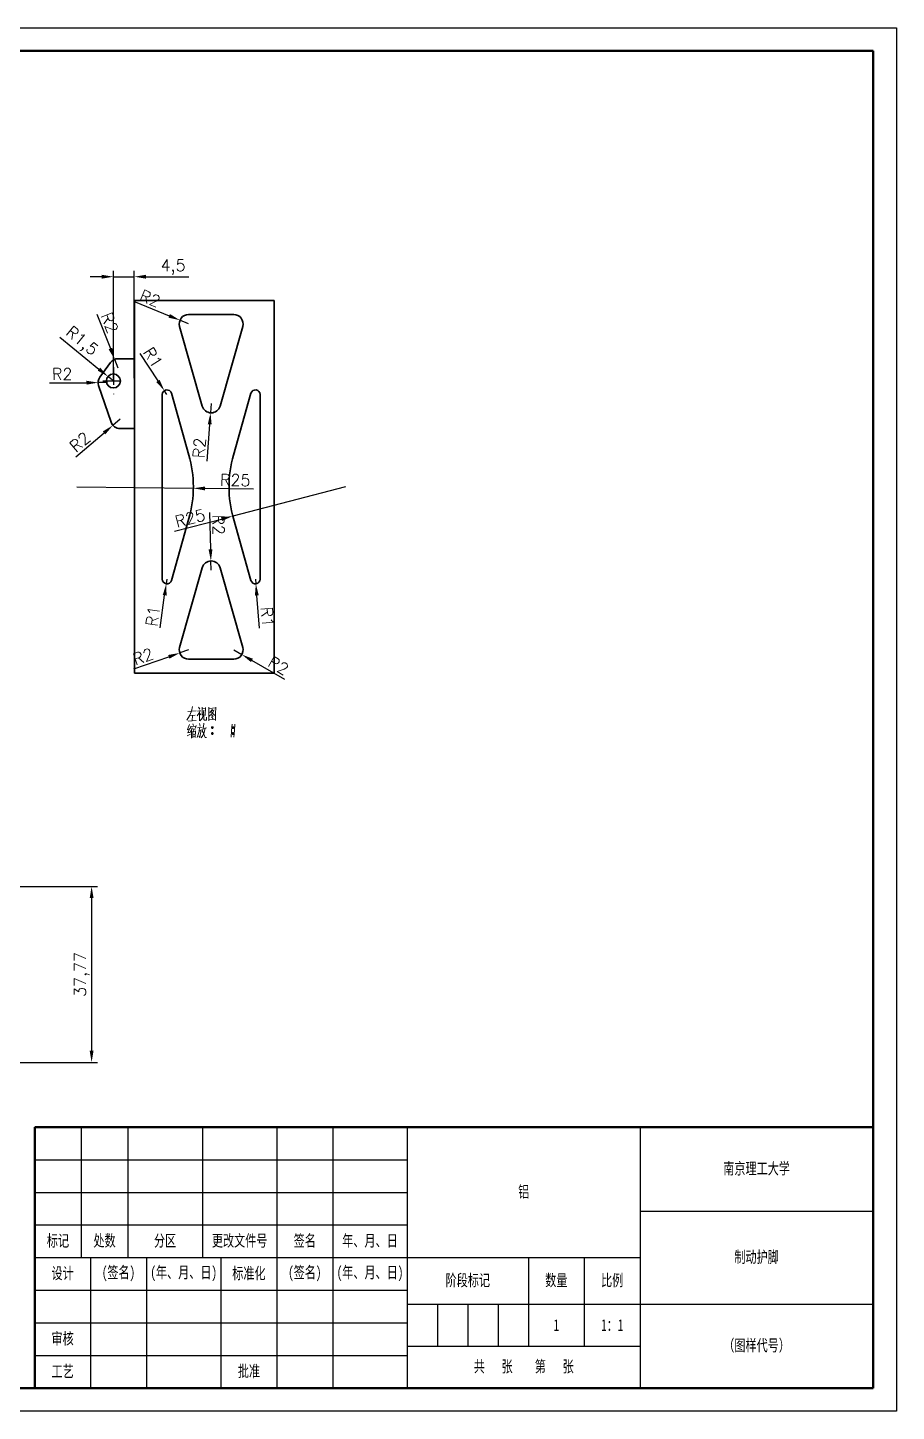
# Model space of a CAD drawing. Header units: millimetres. Extents: x 1605 to 2025, y 934 to 1231.
# Drawn here: x 1838.7 to 2025.2, y 934.1 to 1231.1 of the extents above; entities that cross this region are included whole.
import ezdxf

# ---------------------------------------------------------------- set-up
doc = ezdxf.new("R2010")
doc.units = ezdxf.units.MM
doc.header["$LTSCALE"] = 0.3
doc.linetypes.add('DASHDOT', pattern=[25.4, 12.7, -6.35, 0, -6.35])
for name, color, linetype, lineweight in [('尺寸线', 3, 'Continuous', 25), ('粗实线', 7, 'Continuous', 50), ('细实线', 7, 'Continuous', 25), ('细文本', 7, 'Continuous', 25), ('细点画线', 1, 'DASHDOT', 25)]:
    doc.layers.add(name, color=color, linetype=linetype, lineweight=lineweight)
doc.styles.add('NUT Standard', font='simfang.ttf', dxfattribs={"width": 0.7, "height": 2.5})
doc.styles.get("Standard").update_dxf_attribs({"font": 'txt', "bigfont": 'gbcbig.shx'})
doc.dimstyles.new('ISO-25', dxfattribs={"dimtxt": 2.5, "dimasz": 2.5, "dimexe": 1.25, "dimexo": 0.625, "dimtad": 1, "dimtxsty": 'Standard', "dimcen": 2.5, "dimadec": 0, "dimazin": 0, "dimtfac": 1, "dimtmove": 0, "dimatfit": 3, "dimfxl": 1, "dimarcsym": 0})

# ---------------------------------------------------------------- blocks, each defined once
blk = doc.blocks.new('*D37')
at = {"layer": 'Defpoints', "color": 0, "transparency": 16777216}
for p in [(1781.79, 1046.72), (1823.79, 1008.95), (1852.42, 1008.95)]:
    blk.add_point(p, dxfattribs=at)
at = {"layer": '尺寸线', "color": 0, "lineweight": -2, "transparency": 16777216}
for p, q in [((1782.41, 1046.72), (1853.67, 1046.72)), ((1852.42, 1044.22), (1852.42, 1011.45)), ((1824.41, 1008.95), (1853.67, 1008.95))]:
    blk.add_line(p, q, dxfattribs=at)
at = {"layer": '尺寸线', "color": 0, "transparency": 16777216}
for points in [[(1852.01, 1044.22), (1852.84, 1044.22), (1852.42, 1046.72)], [(1852.01, 1011.45), (1852.84, 1011.45), (1852.42, 1008.95)]]:
    blk.add_solid(points, dxfattribs=at)
at = {"layer": '尺寸线', "color": 0, "transparency": 16777216, "insert": (1850.34, 1027.84), "char_height": 2.5, "attachment_point": 5, "rotation": 90}
blk.add_mtext('37,77', dxfattribs=at)
blk = doc.blocks.new('*D48')
at = {"layer": 'Defpoints', "color": 0, "transparency": 16777216}
for p in [(1871.39, 1168.26), (1873.24, 1167.5)]:
    blk.add_point(p, dxfattribs=at)
at = {"layer": '尺寸线', "color": 0, "lineweight": -2, "transparency": 16777216}
for p, q in [((1861.76, 1172.22), (1869.08, 1169.21)), ((1873.24, 1167.5), (1871.39, 1168.26))]:
    blk.add_line(p, q, dxfattribs=at)
at = {"layer": '尺寸线', "color": 0, "transparency": 16777216}
blk.add_solid([(1869.24, 1169.59), (1868.92, 1168.82), (1871.39, 1168.26)], dxfattribs=at)
at = {"layer": '尺寸线', "color": 0, "transparency": 16777216, "insert": (1864.98, 1172.93), "char_height": 2.5, "attachment_point": 5, "rotation": 337.6184}
blk.add_mtext('R2', dxfattribs=at)
blk = doc.blocks.new('*D49')
at = {"layer": 'Defpoints', "color": 0, "transparency": 16777216}
for p in [(1878.09, 1150.39), (1877.95, 1148.4)]:
    blk.add_point(p, dxfattribs=at)
at = {"layer": '尺寸线', "color": 0, "lineweight": -2, "transparency": 16777216}
for p, q in [((1878.09, 1150.39), (1877.95, 1148.4)), ((1877.22, 1138.01), (1877.78, 1145.9))]:
    blk.add_line(p, q, dxfattribs=at)
at = {"layer": '尺寸线', "color": 0, "transparency": 16777216}
blk.add_solid([(1877.36, 1145.93), (1878.19, 1145.88), (1877.95, 1148.4)], dxfattribs=at)
at = {"layer": '尺寸线', "color": 0, "transparency": 16777216, "insert": (1875.54, 1140.84), "char_height": 2.5, "attachment_point": 5, "rotation": 85.9734}
blk.add_mtext('R2', dxfattribs=at)
blk = doc.blocks.new('*D50')
at = {"layer": 'Defpoints', "color": 0, "transparency": 16777216}
for p in [(1868.05, 1153.14), (1868.59, 1152.31)]:
    blk.add_point(p, dxfattribs=at)
at = {"layer": '尺寸线', "color": 0, "lineweight": -2, "transparency": 16777216}
for p, q in [((1862.78, 1161.15), (1866.67, 1155.23)), ((1868.59, 1152.31), (1868.05, 1153.14))]:
    blk.add_line(p, q, dxfattribs=at)
at = {"layer": '尺寸线', "color": 0, "transparency": 16777216}
blk.add_solid([(1867.02, 1155.46), (1866.32, 1155), (1868.05, 1153.14)], dxfattribs=at)
at = {"layer": '尺寸线', "color": 0, "transparency": 16777216, "insert": (1865.61, 1160.27), "char_height": 2.5, "attachment_point": 5, "rotation": 303.3232}
blk.add_mtext('R1', dxfattribs=at)
blk = doc.blocks.new('*D51')
at = {"layer": 'Defpoints', "color": 0, "transparency": 16777216}
for p in [(1849.27, 1132.5), (1874.27, 1132.19)]:
    blk.add_point(p, dxfattribs=at)
at = {"layer": '尺寸线', "color": 0, "lineweight": -2, "transparency": 16777216}
for p, q in [((1849.27, 1132.5), (1874.27, 1132.19)), ((1887.18, 1132.03), (1876.77, 1132.16))]:
    blk.add_line(p, q, dxfattribs=at)
at = {"layer": '尺寸线', "color": 0, "transparency": 16777216}
blk.add_solid([(1876.77, 1132.57), (1876.76, 1131.74), (1874.27, 1132.19)], dxfattribs=at)
at = {"layer": '尺寸线', "color": 0, "transparency": 16777216, "insert": (1883.25, 1133.95), "char_height": 2.5, "attachment_point": 5, "rotation": 359.2952}
blk.add_mtext('R25', dxfattribs=at)
blk = doc.blocks.new('*D52')
at = {"layer": 'Defpoints', "color": 0, "transparency": 16777216}
for p in [(1906.92, 1132.5), (1882.72, 1126.21)]:
    blk.add_point(p, dxfattribs=at)
at = {"layer": '尺寸线', "color": 0, "lineweight": -2, "transparency": 16777216}
for p, q in [((1906.92, 1132.5), (1882.72, 1126.21)), ((1870.22, 1122.96), (1880.3, 1125.58))]:
    blk.add_line(p, q, dxfattribs=at)
at = {"layer": '尺寸线', "color": 0, "transparency": 16777216}
blk.add_solid([(1880.2, 1125.98), (1880.41, 1125.18), (1882.72, 1126.21)], dxfattribs=at)
at = {"layer": '尺寸线', "color": 0, "transparency": 16777216, "insert": (1873.58, 1125.77), "char_height": 2.5, "attachment_point": 5, "rotation": 14.5648}
blk.add_mtext('R25', dxfattribs=at)
blk = doc.blocks.new('*D53')
at = {"layer": 'Defpoints', "color": 0, "transparency": 16777216}
for p in [(1868.45, 1111.69), (1868.59, 1112.68)]:
    blk.add_point(p, dxfattribs=at)
at = {"layer": '尺寸线', "color": 0, "lineweight": -2, "transparency": 16777216}
for p, q in [((1868.59, 1112.68), (1868.45, 1111.69)), ((1867.11, 1102.2), (1868.1, 1109.22))]:
    blk.add_line(p, q, dxfattribs=at)
at = {"layer": '尺寸线', "color": 0, "transparency": 16777216}
blk.add_solid([(1867.69, 1109.28), (1868.52, 1109.16), (1868.45, 1111.69)], dxfattribs=at)
at = {"layer": '尺寸线', "color": 0, "transparency": 16777216, "insert": (1865.57, 1104.74), "char_height": 2.5, "attachment_point": 5, "rotation": 81.9137}
blk.add_mtext('R1', dxfattribs=at)
blk = doc.blocks.new('*D54')
at = {"layer": 'Defpoints', "color": 0, "transparency": 16777216}
for p in [(1887.59, 1112.68), (1887.68, 1111.69)]:
    blk.add_point(p, dxfattribs=at)
at = {"layer": '尺寸线', "color": 0, "lineweight": -2, "transparency": 16777216}
for p, q in [((1887.59, 1112.68), (1887.68, 1111.69)), ((1888.49, 1102.14), (1887.89, 1109.2))]:
    blk.add_line(p, q, dxfattribs=at)
at = {"layer": '尺寸线', "color": 0, "transparency": 16777216}
blk.add_solid([(1888.31, 1109.23), (1887.48, 1109.16), (1887.68, 1111.69)], dxfattribs=at)
at = {"layer": '尺寸线', "color": 0, "transparency": 16777216, "insert": (1890.17, 1104.58), "char_height": 2.5, "attachment_point": 5, "rotation": 274.8752}
blk.add_mtext('R1', dxfattribs=at)
blk = doc.blocks.new('*D55')
at = {"layer": 'Defpoints', "color": 0, "transparency": 16777216}
for p in [(1878.03, 1116.6), (1878.09, 1114.6)]:
    blk.add_point(p, dxfattribs=at)
at = {"layer": '尺寸线', "color": 0, "lineweight": -2, "transparency": 16777216}
for p, q in [((1877.7, 1127.01), (1877.95, 1119.1)), ((1878.09, 1114.6), (1878.03, 1116.6))]:
    blk.add_line(p, q, dxfattribs=at)
at = {"layer": '尺寸线', "color": 0, "transparency": 16777216}
blk.add_solid([(1878.37, 1119.11), (1877.54, 1119.08), (1878.03, 1116.6)], dxfattribs=at)
at = {"layer": '尺寸线', "color": 0, "transparency": 16777216, "insert": (1879.66, 1124.36), "char_height": 2.5, "attachment_point": 5, "rotation": 271.8139}
blk.add_mtext('R2', dxfattribs=at)
blk = doc.blocks.new('*D56')
at = {"layer": 'Defpoints', "color": 0, "transparency": 16777216}
for p in [(1871.35, 1096.84), (1873.24, 1097.5)]:
    blk.add_point(p, dxfattribs=at)
at = {"layer": '尺寸线', "color": 0, "lineweight": -2, "transparency": 16777216}
for p, q in [((1861.51, 1093.41), (1868.99, 1096.02)), ((1873.24, 1097.5), (1871.35, 1096.84))]:
    blk.add_line(p, q, dxfattribs=at)
at = {"layer": '尺寸线', "color": 0, "transparency": 16777216}
blk.add_solid([(1868.85, 1096.41), (1869.13, 1095.62), (1871.35, 1096.84)], dxfattribs=at)
at = {"layer": '尺寸线', "color": 0, "transparency": 16777216, "insert": (1863.46, 1096.08), "char_height": 2.5, "attachment_point": 5, "rotation": 19.1879}
blk.add_mtext('R2', dxfattribs=at)
blk = doc.blocks.new('*D57')
at = {"layer": 'Defpoints', "color": 0, "transparency": 16777216}
for p in [(1882.95, 1097.5), (1884.68, 1096.49)]:
    blk.add_point(p, dxfattribs=at)
at = {"layer": '尺寸线', "color": 0, "lineweight": -2, "transparency": 16777216}
for p, q in [((1882.95, 1097.5), (1884.68, 1096.49)), ((1893.94, 1091.14), (1886.84, 1095.24))]:
    blk.add_line(p, q, dxfattribs=at)
at = {"layer": '尺寸线', "color": 0, "transparency": 16777216}
blk.add_solid([(1887.05, 1095.6), (1886.64, 1094.88), (1884.68, 1096.49)], dxfattribs=at)
at = {"layer": '尺寸线', "color": 0, "transparency": 16777216, "insert": (1892.53, 1094.12), "char_height": 2.5, "attachment_point": 5, "rotation": 329.9609}
blk.add_mtext('R2', dxfattribs=at)
blk = doc.blocks.new('*D62')
at = {"layer": 'Defpoints', "color": 0, "transparency": 16777216}
for p in [(1855.94, 1156.17), (1857.09, 1155.22)]:
    blk.add_point(p, dxfattribs=at)
at = {"layer": '尺寸线', "color": 0, "lineweight": -2, "transparency": 16777216}
for p, q in [((1845.63, 1164.64), (1854, 1157.76)), ((1857.09, 1155.22), (1855.94, 1156.17))]:
    blk.add_line(p, q, dxfattribs=at)
at = {"layer": '尺寸线', "color": 0, "transparency": 16777216}
blk.add_solid([(1854.27, 1158.08), (1853.74, 1157.44), (1855.94, 1156.17)], dxfattribs=at)
at = {"layer": '尺寸线', "color": 0, "transparency": 16777216, "insert": (1850.17, 1163.6), "char_height": 2.5, "attachment_point": 5, "rotation": 320.609}
blk.add_mtext('R1,5', dxfattribs=at)
blk = doc.blocks.new('*D63')
at = {"layer": 'Defpoints', "color": 0, "transparency": 16777216}
for p in [(1853.83, 1154.87), (1855.83, 1154.88)]:
    blk.add_point(p, dxfattribs=at)
at = {"layer": '尺寸线', "color": 0, "lineweight": -2, "transparency": 16777216}
for p, q in [((1843.41, 1154.81), (1851.33, 1154.86)), ((1855.83, 1154.88), (1853.83, 1154.87))]:
    blk.add_line(p, q, dxfattribs=at)
at = {"layer": '尺寸线', "color": 0, "transparency": 16777216}
blk.add_solid([(1851.32, 1155.27), (1851.33, 1154.44), (1853.83, 1154.87)], dxfattribs=at)
at = {"layer": '尺寸线', "color": 0, "transparency": 16777216, "insert": (1846.11, 1156.7), "char_height": 2.5, "attachment_point": 5, "rotation": 0.3249}
blk.add_mtext('R2', dxfattribs=at)
blk = doc.blocks.new('*D64')
at = {"layer": 'Defpoints', "color": 0, "transparency": 16777216}
for p in [(1857.38, 1159.86), (1858.11, 1158)]:
    blk.add_point(p, dxfattribs=at)
at = {"layer": '尺寸线', "color": 0, "lineweight": -2, "transparency": 16777216}
for p, q in [((1853.56, 1169.55), (1856.46, 1162.18)), ((1858.11, 1158), (1857.38, 1159.86))]:
    blk.add_line(p, q, dxfattribs=at)
at = {"layer": '尺寸线', "color": 0, "transparency": 16777216}
blk.add_solid([(1856.85, 1162.34), (1856.07, 1162.03), (1857.38, 1159.86)], dxfattribs=at)
at = {"layer": '尺寸线', "color": 0, "transparency": 16777216, "insert": (1856.3, 1167.72), "char_height": 2.5, "attachment_point": 5, "rotation": 291.4979}
blk.add_mtext('R2', dxfattribs=at)
blk = doc.blocks.new('*D65')
at = {"layer": 'Defpoints', "color": 0, "transparency": 16777216}
for p in [(1858.52, 1147), (1857, 1145.7)]:
    blk.add_point(p, dxfattribs=at)
at = {"layer": '尺寸线', "color": 0, "lineweight": -2, "transparency": 16777216}
for p, q in [((1858.52, 1147), (1857, 1145.7)), ((1849.06, 1138.96), (1855.09, 1144.08))]:
    blk.add_line(p, q, dxfattribs=at)
at = {"layer": '尺寸线', "color": 0, "transparency": 16777216}
blk.add_solid([(1854.82, 1144.4), (1855.36, 1143.77), (1857, 1145.7)], dxfattribs=at)
at = {"layer": '尺寸线', "color": 0, "transparency": 16777216, "insert": (1849.91, 1142.14), "char_height": 2.5, "attachment_point": 5, "rotation": 40.3244}
blk.add_mtext('R2', dxfattribs=at)
blk = doc.blocks.new('*D66')
at = {"layer": 'Defpoints', "color": 0, "transparency": 16777216}
for p in [(1861.59, 1177.6), (1857.09, 1155.22), (1861.59, 1155.22)]:
    blk.add_point(p, dxfattribs=at)
at = {"layer": '尺寸线', "color": 0, "lineweight": -2, "transparency": 16777216}
for p, q in [((1854.59, 1177.6), (1852.09, 1177.6)), ((1857.09, 1155.85), (1857.09, 1178.85)), ((1857.09, 1177.6), (1861.59, 1177.6)), ((1861.59, 1155.85), (1861.59, 1178.85)), ((1864.09, 1177.6), (1873.26, 1177.6))]:
    blk.add_line(p, q, dxfattribs=at)
at = {"layer": '尺寸线', "color": 0, "transparency": 16777216}
for points in [[(1854.59, 1178.02), (1854.59, 1177.18), (1857.09, 1177.6)], [(1864.09, 1178.02), (1864.09, 1177.18), (1861.59, 1177.6)]]:
    blk.add_solid(points, dxfattribs=at)
at = {"layer": '尺寸线', "color": 0, "transparency": 16777216, "insert": (1869.93, 1179.68), "char_height": 2.5, "attachment_point": 5}
blk.add_mtext('4,5', dxfattribs=at)

msp = doc.modelspace()

# ---------------------------------------------------------------- linework, layer by layer
for p, q in [((1605.196, 1231.059), (2025.196, 1231.059)), ((2025.196, 1231.059), (2025.196, 934.059)), ((2025.196, 934.059), (1605.196, 934.059))]:
    msp.add_line(p, q)
at = {"color": 7, "lineweight": 35}
for p, q in [((1861.595, 1172.496), (1891.595, 1172.496)), ((1861.595, 1092.496), (1861.595, 1172.496)), ((1891.595, 1092.496), (1891.595, 1172.496)), ((1873.241, 1169.496), (1882.948, 1169.496)), ((1871.317, 1166.95), (1876.171, 1149.847)), ((1880.019, 1149.847), (1884.872, 1166.95)), ((1854.212, 1156.065), (1856.495, 1159.179)), ((1861.595, 1159.996), (1858.108, 1159.996)), ((1853.933, 1154.235), (1856.632, 1146.348)), ((1873.32, 1139.321), (1869.557, 1152.582)), ((1886.633, 1152.582), (1882.869, 1139.321)), ((1867.595, 1112.683), (1867.595, 1152.309)), ((1888.595, 1152.309), (1888.595, 1112.683)), ((1861.595, 1144.996), (1858.524, 1144.996)), ((1869.557, 1112.41), (1873.32, 1125.671)), ((1886.633, 1112.41), (1882.869, 1125.671)), ((1871.317, 1098.042), (1876.171, 1115.145)), ((1880.019, 1115.145), (1884.872, 1098.042)), ((1873.241, 1095.496), (1882.948, 1095.496)), ((1861.595, 1092.496), (1891.595, 1092.496))]:
    msp.add_line(p, q, dxfattribs=at)
at = {"color": 7, "lineweight": 13}
for points in [[(1873.06, 1084.306), (1874.88, 1084.446)], [(1873.865, 1084.376), (1873.41, 1083.326)], [(1874.075, 1085.321), (1873.865, 1084.376)], [(1875.755, 1084.551), (1875.58, 1084.061), (1875.09, 1083.326)], [(1875.125, 1084.341), (1875.685, 1084.411)], [(1875.405, 1085.216), (1875.685, 1084.796)], [(1875.58, 1084.061), (1875.58, 1082.276)], [(1876.175, 1085.181), (1876.175, 1083.501)], [(1876.84, 1085.006), (1876.175, 1084.936)], [(1876.49, 1084.586), (1876.385, 1083.536)], [(1876.77, 1083.431), (1876.84, 1085.111)], [(1877.61, 1085.216), (1877.61, 1083.746), (1877.61, 1082.241)], [(1877.61, 1085.181), (1877.61, 1083.781), (1877.61, 1082.381)], [(1879.08, 1085.041), (1877.61, 1084.901)], [(1878.38, 1084.761), (1877.82, 1083.956)], [(1878.135, 1084.201), (1878.835, 1083.466)], [(1878.17, 1084.411), (1878.625, 1084.481)], [(1878.38, 1083.991), (1878.73, 1084.621)], [(1879.045, 1082.416), (1879.045, 1083.781), (1879.08, 1085.181)], [(1873.41, 1083.326), (1872.85, 1082.451)], [(1873.445, 1081.471), (1872.99, 1080.386)], [(1873.165, 1082.206), (1874.88, 1082.311)], [(1873.55, 1083.396), (1874.635, 1083.501)], [(1873.76, 1081.156), (1873.655, 1080.596)], [(1873.76, 1081.016), (1874.81, 1081.156)], [(1874.075, 1083.431), (1874.04, 1082.241)], [(1874.145, 1081.646), (1874.32, 1081.261)], [(1874.845, 1081.261), (1874.705, 1080.806)], [(1875.58, 1083.886), (1875.895, 1083.571)], [(1875.615, 1081.716), (1875.72, 1081.156)], [(1875.685, 1082.276), (1875.965, 1082.556)], [(1875.965, 1082.556), (1876.21, 1082.906)], [(1876.385, 1083.536), (1876.21, 1082.906)], [(1876.525, 1081.751), (1876.455, 1081.016)], [(1876.525, 1082.556), (1876.525, 1083.641)], [(1876.665, 1082.451), (1876.525, 1082.556)], [(1877.085, 1082.451), (1876.665, 1082.451)], [(1877.085, 1083.081), (1877.085, 1082.451)], [(1877.61, 1082.486), (1878.975, 1082.591)], [(1877.68, 1083.291), (1878.17, 1083.711)], [(1878.135, 1083.116), (1878.485, 1082.731)], [(1878.17, 1083.711), (1878.38, 1083.991)], [(1878.24, 1083.501), (1878.485, 1083.221)], [(1878.835, 1083.466), (1879.01, 1083.501)], [(1879.045, 1082.311), (1879.045, 1082.416), (1878.975, 1082.591)], [(1882.58, 1081.576), (1882.475, 1080.176), (1882.37, 1078.776)], [(1883.175, 1081.576), (1883.07, 1080.176), (1882.965, 1078.776)], [(1872.92, 1079.021), (1873.62, 1079.406)], [(1873.375, 1080.456), (1872.955, 1080.316)], [(1873.025, 1079.686), (1873.55, 1079.861)], [(1873.515, 1080.701), (1873.06, 1079.686)], [(1873.83, 1080.176), (1873.515, 1079.686)], [(1874.005, 1080.736), (1873.83, 1080.176)], [(1873.865, 1080.246), (1873.865, 1078.531)], [(1874.075, 1080.456), (1874.775, 1080.561)], [(1874.145, 1080.036), (1874.18, 1078.636)], [(1874.145, 1079.931), (1874.67, 1080.001)], [(1874.18, 1079.371), (1874.565, 1079.441)], [(1874.635, 1078.881), (1874.215, 1078.811)], [(1874.39, 1080.491), (1874.32, 1079.931)], [(1874.705, 1080.106), (1874.635, 1078.706)], [(1875.615, 1080.876), (1875.51, 1079.966), (1875.405, 1079.546), (1875.09, 1078.671)], [(1875.125, 1080.806), (1876.175, 1080.946)], [(1875.93, 1080.386), (1875.825, 1079.546), (1875.685, 1078.706), (1875.475, 1078.986)], [(1875.545, 1080.211), (1875.93, 1080.281)], [(1876.315, 1079.126), (1875.93, 1078.601)], [(1876.315, 1080.386), (1876.14, 1079.826)], [(1876.245, 1080.141), (1876.805, 1078.706)], [(1876.455, 1081.016), (1876.315, 1080.386)], [(1876.595, 1079.756), (1876.315, 1079.126)], [(1876.385, 1080.631), (1877.085, 1080.771)], [(1876.805, 1080.701), (1876.595, 1079.756)], [(1876.805, 1078.706), (1877.12, 1078.706)], [(1878.135, 1080.841), (1878.52, 1080.841)], [(1878.135, 1079.581), (1878.52, 1079.581)], [(1878.17, 1080.946), (1878.485, 1080.946)], [(1878.17, 1080.701), (1878.485, 1080.701)], [(1878.17, 1079.686), (1878.485, 1079.686)], [(1878.17, 1079.441), (1878.485, 1079.441)], [(1882.58, 1080.841), (1882.965, 1080.841)], [(1882.58, 1079.581), (1882.965, 1079.581)], [(1882.615, 1080.946), (1882.93, 1080.946)], [(1882.615, 1080.701), (1882.93, 1080.701)], [(1882.615, 1079.686), (1882.93, 1079.686)], [(1882.615, 1079.441), (1882.93, 1079.441)]]:
    msp.add_lwpolyline(points, dxfattribs=at)
for points in [[(1878.24, 1080.631), (1878.415, 1080.631), (1878.52, 1080.736), (1878.52, 1080.911), (1878.415, 1081.016), (1878.24, 1081.016), (1878.135, 1080.911), (1878.135, 1080.736)], [(1878.24, 1079.371), (1878.415, 1079.371), (1878.52, 1079.476), (1878.52, 1079.651), (1878.415, 1079.756), (1878.24, 1079.756), (1878.135, 1079.651), (1878.135, 1079.476)], [(1882.685, 1080.631), (1882.86, 1080.631), (1882.965, 1080.736), (1882.965, 1080.911), (1882.86, 1081.016), (1882.685, 1081.016), (1882.58, 1080.911), (1882.58, 1080.736)], [(1882.685, 1079.371), (1882.86, 1079.371), (1882.965, 1079.476), (1882.965, 1079.651), (1882.86, 1079.756), (1882.685, 1079.756), (1882.58, 1079.651), (1882.58, 1079.476)]]:
    msp.add_lwpolyline(points, close=True, dxfattribs=at)
at = {"color": 7, "lineweight": 35}
msp.add_circle((1857.095, 1155.223), 1.5, dxfattribs=at)
for centre, radius, start, end in [((1873.241, 1167.496), 2, 90, 195.84308), ((1882.948, 1167.496), 2, 344.15692, 90), ((1858.108, 1157.996), 2, 90, 143.74838), ((1855.825, 1154.882), 2, 143.74838, 198.89275), ((1868.595, 1152.309), 1, 15.84308, 180.00001), ((1887.595, 1152.309), 1, 360, 164.15692), ((1878.095, 1150.393), 2, 195.84308, 344.15692), ((1858.524, 1146.996), 2, 198.89275, 270), ((1849.27, 1132.496), 25, 344.15692, 15.84308), ((1906.92, 1132.496), 25, 164.15692, 195.84308), ((1878.095, 1114.599), 2, 15.84308, 164.15692), ((1868.595, 1112.683), 1, 180.00001, 344.15692), ((1887.595, 1112.683), 1, 195.84308, 0), ((1873.241, 1097.496), 2, 164.15692, 270), ((1882.948, 1097.496), 2, 270, 15.84308)]:
    msp.add_arc(centre, radius, start, end, dxfattribs=at)
at = {"layer": '粗实线'}
for p, q in [((1630.196, 1226.059), (2020.196, 1226.059)), ((2020.196, 1226.059), (2020.196, 939.059)), ((1840.196, 995.059), (2020.196, 995.059)), ((1840.196, 939.059), (1840.196, 995.059)), ((2020.196, 939.059), (1630.196, 939.059)), ((1840.196, 939.059), (2020.196, 939.059))]:
    msp.add_line(p, q, dxfattribs=at)
at = {"layer": '细实线'}
for p, q in [((1850.196, 995.059), (1850.196, 967.059)), ((1860.196, 995.059), (1860.196, 967.059)), ((1876.196, 995.059), (1876.196, 967.059)), ((1892.196, 995.059), (1892.196, 967.059)), ((1904.196, 995.059), (1904.196, 967.059)), ((1920.196, 995.059), (1920.196, 939.059)), ((1970.196, 995.059), (1970.196, 939.059)), ((1840.196, 988.059), (1920.196, 988.059)), ((1840.196, 981.059), (1920.196, 981.059)), ((1970.196, 977.059), (2020.196, 977.059)), ((1840.196, 974.059), (1920.196, 974.059)), ((1840.196, 967.059), (1970.196, 967.059)), ((1852.196, 967.059), (1852.196, 939.059)), ((1864.196, 967.059), (1864.196, 939.059)), ((1880.196, 967.059), (1880.196, 939.059)), ((1892.196, 967.059), (1892.196, 939.059)), ((1904.196, 967.059), (1904.196, 939.059)), ((1946.196, 967.059), (1946.196, 948.059)), ((1958.196, 967.059), (1958.196, 948.059)), ((1840.196, 960.059), (1920.196, 960.059)), ((1920.196, 957.059), (2020.196, 957.059)), ((1926.696, 957.059), (1926.696, 948.059)), ((1933.196, 957.059), (1933.196, 948.059)), ((1939.696, 957.059), (1939.696, 948.059)), ((1840.196, 953.059), (1920.196, 953.059)), ((1920.196, 948.059), (1970.196, 948.059)), ((1840.196, 946.059), (1920.196, 946.059))]:
    msp.add_line(p, q, dxfattribs=at)
at = {"layer": '细点画线'}
for p, q in [((1857.095, 1158.209), (1857.095, 1152.415)), ((1854.865, 1155.223), (1859.548, 1155.223))]:
    msp.add_line(p, q, dxfattribs=at)

# ---------------------------------------------------------------- texts
at = {"layer": '粗实线', "char_height": 2.5, "attachment_point": 5, "style": 'NUT Standard'}
for s, insert in [('\\pxqc;{\\fFangSong|b0|i0|c134|p49;1}', (1952.196, 952.559)), ('\\pxqc;{\\fFangSong|b0|i0|c134|p49;1：1}', (1964.196, 952.559))]:
    msp.add_mtext_dynamic_manual_height_columns(s, width=12, gutter_width=12.5, heights=[0], dxfattribs=dict(at, insert=insert))
at = {"layer": '细文本', "char_height": 2.5, "attachment_point": 5, "style": 'NUT Standard'}
for s, insert, width in [('{\\fFangSong|b0|i0|c134|p49;南京理工大学}', (1995.196, 986.059), 50), ('铝', (1945.196, 981.059), 50), ('标记', (1845.196, 970.559), 10), ('处数', (1855.196, 970.559), 10), ('分区', (1868.196, 970.559), 16), ('更改文件号', (1884.196, 970.559), 16), ('签名', (1898.196, 970.559), 12), ('年、月、日', (1912.196, 970.559), 16), ('制动护脚', (1995.196, 967.059), 50), ('设计', (1846.196, 963.559), 12), ('(签名)', (1858.196, 963.559), 12), ('(年、月、日)', (1872.196, 963.559), 16), ('标准化', (1886.196, 963.559), 12), ('(签名)', (1898.196, 963.559), 12), ('(年、月、日)', (1912.196, 963.559), 16), ('阶段标记', (1933.196, 962.059), 26), ('数量', (1952.196, 962.059), 12), ('比例', (1964.196, 962.059), 12), ('审核', (1846.196, 949.559), 12), ('（图样代号）', (1995.196, 948.059), 50), ('共   张    第   张', (1945.196, 943.559), 50), ('工艺', (1846.196, 942.559), 12), ('批准', (1886.196, 942.559), 12)]:
    msp.add_mtext(s, dxfattribs=dict(at, insert=insert, width=width))

# ---------------------------------------------------------------- dimensions: what is measured, and where the dimension line sits
at = {"layer": '尺寸线'}
dim = msp.add_linear_dim(base=(1861.595, 1177.6), p1=(1857.095, 1155.223), p2=(1861.595, 1155.223), dimstyle='ISO-25', dxfattribs=at)
dim.commit()
dim.dimension.update_dxf_attribs({"geometry": '*D66', "text_midpoint": (1869.928, 1179.683)})
for center, mpoint, picture, middle in [((1873.241, 1167.496), (1871.392, 1168.257), '*D48', (1864.978, 1172.926)), ((1858.108, 1157.996), (1857.375, 1159.857), '*D64', (1856.295, 1167.716)), ((1857.095, 1155.223), (1855.936, 1156.175), '*D62', (1850.173, 1163.602)), ((1868.595, 1152.309), (1868.045, 1153.145), '*D50', (1865.606, 1160.268)), ((1855.825, 1154.882), (1853.825, 1154.871), '*D63', (1846.106, 1156.702)), ((1878.095, 1150.393), (1877.954, 1148.398), '*D49', (1875.543, 1140.841)), ((1858.524, 1146.996), (1856.999, 1145.702), '*D65', (1849.909, 1142.143)), ((1849.27, 1132.496), (1874.268, 1132.188), '*D51', (1883.249, 1133.953)), ((1906.92, 1132.496), (1882.723, 1126.209), '*D52', (1873.581, 1125.771)), ((1878.095, 1114.599), (1878.031, 1116.598), '*D55', (1879.662, 1124.361)), ((1868.595, 1112.683), (1868.454, 1111.693), '*D53', (1865.572, 1104.737)), ((1887.595, 1112.683), (1887.68, 1111.686), '*D54', (1890.168, 1104.58)), ((1873.241, 1097.496), (1871.352, 1096.839), '*D56', (1863.456, 1096.076))]:
    dim = msp.add_radius_dim(center=center, mpoint=mpoint, dimstyle='ISO-25', dxfattribs=at)
    dim.commit()
    dim.dimension.update_dxf_attribs({"geometry": picture, "text_midpoint": middle})
dim = msp.add_radius_dim(center=(1882.948, 1097.496), mpoint=(1884.68, 1096.495), dimstyle='ISO-25', dxfattribs=at)
dim.commit()
dim.dimension.update_dxf_attribs({"geometry": '*D57', "text_midpoint": (1891.595, 1092.496), "dimtype": 164})
dim = msp.add_linear_dim(base=(1852.423, 1008.954), p1=(1781.789, 1046.723), p2=(1823.789, 1008.954), angle=90, dimstyle='ISO-25', dxfattribs=at)
dim.commit()
dim.dimension.update_dxf_attribs({"geometry": '*D37', "text_midpoint": (1850.339, 1027.838)})

doc.saveas('drawing.dxf')
